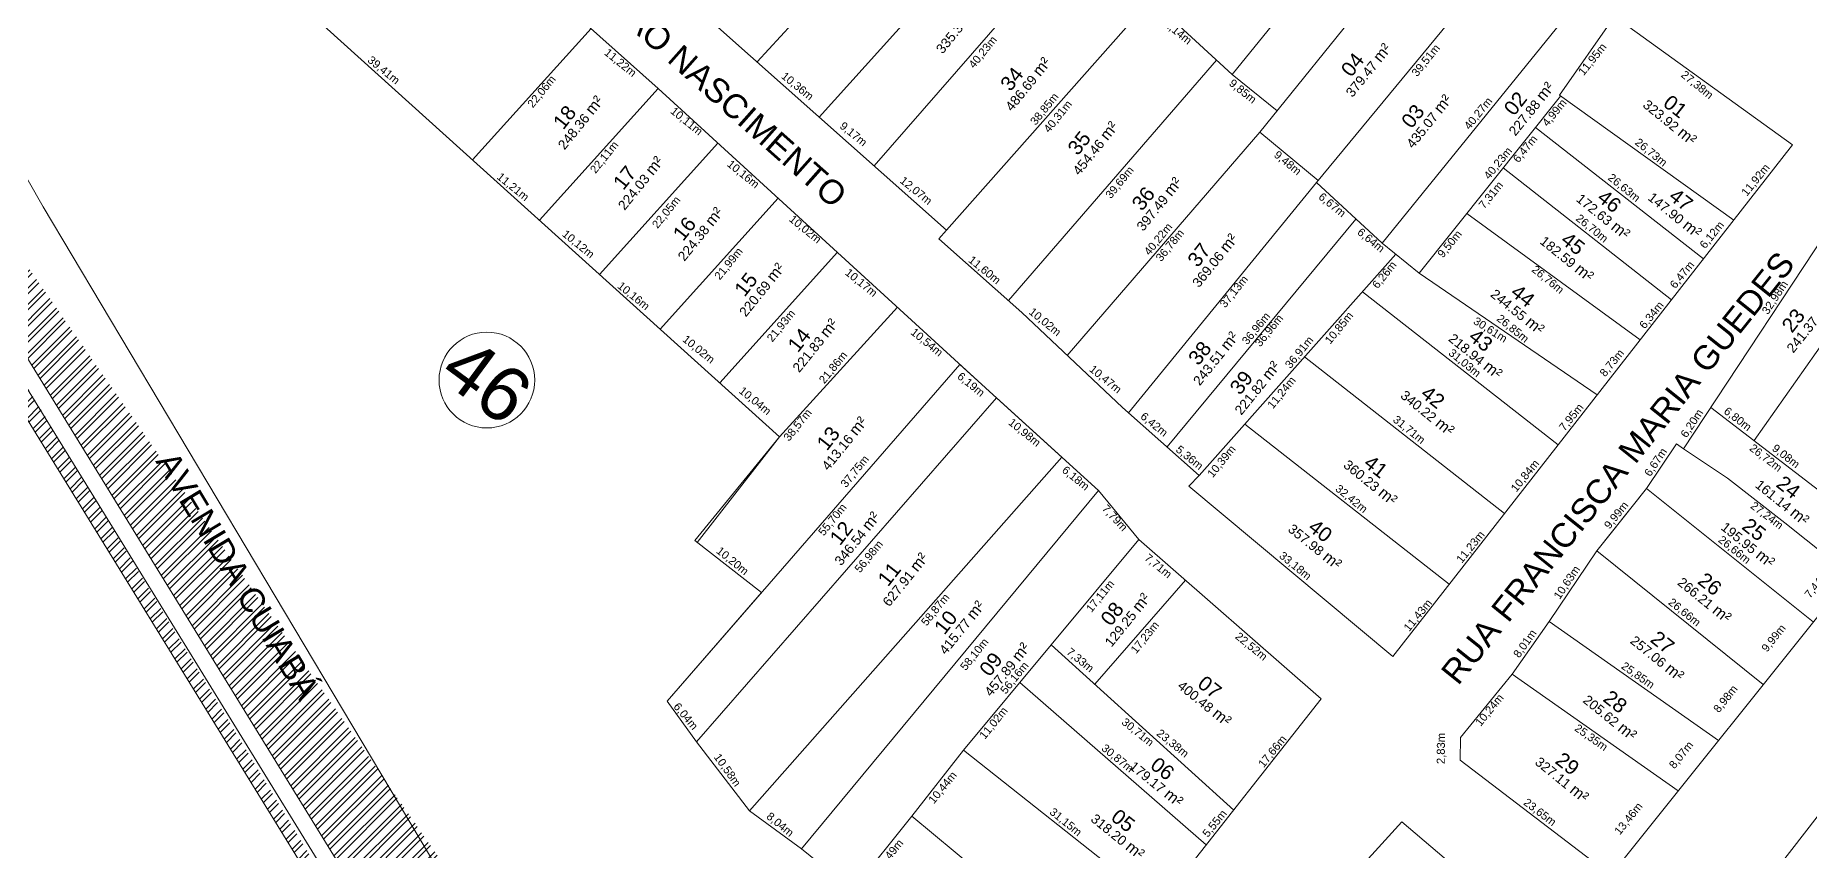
# Model space of a CAD drawing. Header units: metres. Extents: x 3808 to 8215, y 2374 to 6187.
# Drawn here: x 5540 to 5761.7, y 4051.3 to 4153 of the extents above; entities that cross this region are included whole.
import ezdxf

# ---------------------------------------------------------------- set-up
doc = ezdxf.new("R2010")
doc.units = ezdxf.units.M
doc.linetypes.add('CENTER', pattern=[2, 1.25, -0.25, 0.25, -0.25])
for name, color, linetype in [('0 - Cotas', 7, 'Continuous'), ('0 - Linhas Quadras', 7, 'Continuous'), ('0 - Nome Ruas', 7, 'CENTER'), ('0 - Numero de Lotes', 6, 'Continuous'), ('0 - Número de Quadra', 7, 'CENTER'), ('0 - Área Dos Lotes', 1, 'Continuous'), ('Fluxo', 170, 'Continuous')]:
    doc.layers.add(name, color=color, linetype=linetype)
doc.styles.add('Arial', font='arial.ttf')
doc.styles.add('pedro', font='arial.ttf', dxfattribs={"height": 3})

msp = doc.modelspace()

# ---------------------------------------------------------------- hatches: boundary and pattern name
at = {"layer": 'Fluxo', "lineweight": 5}
h = msp.add_hatch(dxfattribs=at)
h.set_pattern_fill('ANSI32', color=256, scale=0.15)
h.set_pattern_definition([(45, (-581.274, 256.0805), (-1.01027881, 1.01027881), []), (45, (-580.6005, 256.0805), (-1.01027881, 1.01027881), [])])
edge = h.paths.add_edge_path()
edge.add_arc((6409.322, 3934.822), 605.94, 215.558436, 220.888153)
edge.add_arc((6409.322, 3934.822), 601.94, 215.558436, 220.888153)
edge.add_line((5951.237, 3538.183), (5954.261, 3540.801))
edge.add_arc((10925.118, 7550.386), 6385.997, 217.3930198, 218.3872368)
edge.add_arc((10925.118, 7550.386), 6389.997, 217.3930198, 218.3872368)
edge.add_arc((8022.058, 5423.597), 2788.956, 216.17081, 218.897105)
edge.add_arc((8022.058, 5423.597), 2792.956, 216.17081, 218.897105)
edge.add_arc((6561.25, 4446.689), 1035.746, 216.369866, 220.234553)
edge.add_arc((6561.25, 4446.689), 1039.746, 216.369866, 220.234553)
edge.add_line((5727.223, 3832.546), (5655.544, 3923.802))
edge.add_line((5724.078, 3830.075), (5652.399, 3921.332))
edge.add_line((5655.674, 3923.617), (5438.849, 4274.969))
edge.add_line((5652.27, 3921.517), (5435.445, 4272.868))

# ---------------------------------------------------------------- linework, layer by layer
at = {"layer": '0 - Cotas', "lineweight": 5}
msp.add_line((5737.293, 4155.388, 0), (5759.542, 4139.351, 0), dxfattribs=at)
at = {"layer": '0 - Linhas Quadras', "linetype": 'Continuous', "lineweight": 5}
for p, q in [((5564.159, 4194.348, 0), (5617.8, 4146.419, 0)), ((5591.848, 4183.728, 0), (5653.851, 4128.735, 0)), ((5630.197, 4149.716, 0), (5654.671, 4176.504, 0)), ((5712.047, 4175.791, 0), (5689.515, 4148.154, 0)), ((5637.951, 4142.838, 0), (5662.535, 4170.146, 0)), ((5717.535, 4171.356, 0), (5692.986, 4140.936, 0)), ((5644.816, 4136.749, 0), (5671.289, 4167.078, 0)), ((5725.242, 4165.128, 0), (5700.092, 4134.649, 0)), ((5632.967, 4102.921, 0), (5565.328, 4163.921, 0)), ((5524.053, 4161.28, 0), (5540.959, 4131.629, 0)), ((5733.635, 4158.345, 0), (5708.256, 4127.079, 0)), ((5653.851, 4128.735, 0), (5679.654, 4157.827, 0)), ((5682.4, 4154.701, 0), (5689.515, 4148.154, 0)), ((5730.424, 4145.555, 0), (5737.293, 4155.388, 0)), ((5609.427, 4153.901, 0), (5594.631, 4137.494, 0)), ((5661.57, 4119.933, 0), (5687.586, 4149.93, 0)), ((5689.515, 4148.154, 0), (5695.145, 4143.611, 0)), ((5617.8, 4146.419, 0), (5602.97, 4129.974, 0)), ((5617.8, 4146.419, 0), (5659.23, 4108.589, 0)), ((5712.907, 4123.362, 0), (5730.564, 4145.454, 0)), ((5752.199, 4129.964, 0), (5730.424, 4145.555, 0)), ((5668.925, 4113.091, 0), (5692.986, 4140.936, 0)), ((5692.986, 4140.936, 0), (5700.3, 4134.901, 0)), ((5727.446, 4141.553, 0), (5748.427, 4125.141, 0)), ((5625.282, 4139.587, 0), (5610.493, 4123.189, 0)), ((5709.601, 4075.508, 0), (5759.542, 4139.351, 0)), ((5723.405, 4136.497, 0), (5744.439, 4120.043, 0)), ((5676.587, 4105.91, 0), (5700.092, 4134.649, 0)), ((5700.092, 4134.649, 0), (5708.256, 4127.079, 0)), ((5767.522, 4134.128, 0), (5745.936, 4101.422, 0)), ((5632.796, 4132.725, 0), (5618.05, 4116.374, 0)), ((5540.959, 4131.629, 0), (5607.622, 4019.886, 0)), ((5681.398, 4101.652, 0), (5704.991, 4130.106, 0)), ((5718.838, 4130.783, 0), (5740.531, 4115.047, 0)), ((5773.892, 4129.64, 0), (5754.743, 4102.457, 0)), ((5653.851, 4128.735, 0), (5652.88, 4127.64, 0)), ((5652.88, 4127.64, 0), (5663.259, 4118.435, 0)), ((5640.209, 4125.957, 0), (5625.504, 4109.652, 0)), ((5709.969, 4125.71, 0), (5685.417, 4098.096, 0)), ((5708.256, 4127.079, 0), (5712.907, 4123.362, 0)), ((5712.907, 4123.362, 0), (5735.149, 4108.168, 0)), ((5705.804, 4121.025, 0), (5730.249, 4101.903, 0)), ((5632.967, 4102.921, 0), (5647.73, 4119.089, 0)), ((5663.259, 4118.435, 0), (5675.844, 4106.568, 0)), ((5655.528, 4111.969, 0), (5618.949, 4069.919, 0)), ((5660.109, 4107.788, 0), (5655.528, 4111.969, 0)), ((5698.585, 4112.906, 0), (5723.568, 4093.363, 0)), ((5660.109, 4107.788, 0), (5622.608, 4064.843, 0)), ((5659.23, 4108.589, 0), (5672.824, 4096.214, 0)), ((5668.244, 4100.383, 0), (5660.109, 4107.788, 0)), ((5675.844, 4106.568, 0), (5685.417, 4098.096, 0)), ((5749.354, 4106.6, 0), (5770.539, 4090.314, 0)), ((5691.107, 4104.495, 0), (5716.647, 4084.516, 0)), ((5622.407, 4089.97, 0), (5632.967, 4102.921, 0)), ((5632.967, 4102.921, 0), (5622.692, 4089.748, 0)), ((5745.032, 4102.026, 0), (5741.325, 4096.475, 0)), ((5745.936, 4101.422, 0), (5745.032, 4102.026, 0)), ((5745.936, 4101.422, 0), (5751.43, 4097.753, 0)), ((5668.244, 4100.383, 0), (5629.232, 4056.223, 0)), ((5672.824, 4096.214, 0), (5668.244, 4100.383, 0)), ((5685.417, 4098.096, 0), (5684.126, 4096.775, 0)), ((5684.126, 4096.775, 0), (5709.601, 4075.508, 0)), ((5741.325, 4096.475, 0), (5735.086, 4088.679, 0)), ((5741.325, 4096.475, 0), (5736.752, 4090.76, 0)), ((5741.325, 4096.475, 0), (5762.139, 4079.818, 0)), ((5751.43, 4097.753, 0), (5758.605, 4092.179, 0)), ((5672.824, 4096.214, 0), (5635.738, 4051.486, 0)), ((5672.824, 4096.214, 0), (5677.879, 4090.084, 0)), ((5677.879, 4090.084, 0), (5672.824, 4096.214, 0)), ((5758.605, 4092.179, 0), (5766.789, 4085.629, 0)), ((5630.738, 4083.472, 0), (5622.407, 4089.97, 0)), ((5655.946, 4063.809, 0), (5677.879, 4090.084, 0)), ((5677.879, 4090.084, 0), (5700.669, 4070.198, 0)), ((5736.752, 4090.76, 0), (5735.086, 4088.679, 0)), ((5771.452, 4091.454, 0), (5736.837, 4048.204, 0)), ((5735.086, 4088.679, 0), (5729.133, 4079.869, 0)), ((5735.086, 4088.679, 0), (5755.899, 4072.021, 0)), ((5630.738, 4083.472, 0), (5618.949, 4069.919, 0)), ((5672.359, 4072.024, 0), (5683.692, 4085.012, 0)), ((5783.347, 4082.228, 0), (5749.778, 4038.964, 0)), ((5729.133, 4079.869, 0), (5724.528, 4073.312, 0)), ((5729.133, 4079.869, 0), (5750.29, 4065.013, 0)), ((5666.912, 4076.946, 0), (5689.727, 4056.33, 0)), ((5663.007, 4072.267, 0), (5686.292, 4051.976, 0)), ((5724.528, 4073.312, 0), (5718.061, 4065.375, 0)), ((5724.528, 4073.312, 0), (5745.249, 4058.714, 0)), ((5618.949, 4069.919, 0), (5622.608, 4064.843, 0)), ((5700.669, 4070.198, 0), (5680.613, 4044.777, 0)), ((5718.061, 4065.375, 0), (5718.03, 4062.549, 0)), ((5622.608, 4064.843, 0), (5629.232, 4056.223, 0)), ((5649.521, 4055.572, 0), (5655.946, 4063.809, 0)), ((5655.946, 4063.809, 0), (5680.404, 4044.512, 0)), ((5718.03, 4062.549, 0), (5736.837, 4048.204, 0)), ((5629.022, 4030.059, 0), (5649.521, 4055.572, 0)), ((5629.232, 4056.223, 0), (5635.738, 4051.486, 0)), ((5649.521, 4055.572, 0), (5673.5, 4035.691, 0)), ((5710.749, 4054.874, 0), (5693.717, 4036.194, 0)), ((5727.286, 4040.824, 0), (5710.749, 4054.874, 0)), ((5635.738, 4051.486, 0), (5642.119, 4046.36, 0))]:
    msp.add_line(p, q, dxfattribs=at)
at = {"layer": '0 - Número de Quadra', "linetype": 'ByBlock', "lineweight": 5}
msp.add_circle((5596.414, 4110.007, 0), 5.979, dxfattribs=at)
at = {"layer": 'Fluxo', "lineweight": 5}
for p, q in [((5653.972, 3922.567), (5437.147, 4273.919, 271.364)), ((5655.674, 3923.617), (5438.849, 4274.969, 271.364)), ((5652.27, 3921.517), (5435.445, 4272.868, 271.364))]:
    msp.add_line(p, q, dxfattribs=at)

# ---------------------------------------------------------------- texts
at = {"layer": '0 - Cotas', "lineweight": 5, "style": 'Arial'}
for s, rotation, p in [('11,14m', 320.93117, (5680.375, 4154.765, 0)), ('40,23m', 50.93117, (5657.283, 4148.832, 0)), ('39,51m', 50.93117, (5712.637, 4147.802, 0)), ('11,95m', 50.93117, (5733.451, 4147.941, 0)), ('39,41m', 320.93117, (5581.416, 4149.788, 0)), ('11,22m', 320.93117, (5610.989, 4150.72, 0)), ('22,06m', 50.93117, (5602.156, 4143.914, 0)), ('10,36m', 320.93117, (5633.108, 4147.792, 0)), ('9,85m', 320.93117, (5689.056, 4146.903, 0)), ('27,38m', 320.93117, (5745.526, 4147.954, 0)), ('38,85m', 50.93117, (5664.984, 4141.737, 0)), ('40,27m', 50.93117, (5719.189, 4141.183, 0)), ('10,11m', 320.93117, (5619.261, 4143.422, 0)), ('40,31m', 50.93117, (5666.66, 4140.798, 0)), ('4,99m', 50.93117, (5728.948, 4141.57, 0)), ('9,17m', 320.93117, (5640.408, 4141.56, 0)), ('22,11m', 50.93117, (5609.986, 4135.712, 0)), ('9,48m', 320.93117, (5694.665, 4137.961, 0)), ('40,23m', 50.93117, (5721.649, 4134.968, 0)), ('6,47m', 50.93117, (5725.302, 4137.056, 0)), ('26,73m', 320.93117, (5739.774, 4139.523, 0)), ('10,16m', 320.93117, (5626.335, 4136.805, 0)), ('39,69m', 50.93117, (5674.379, 4132.567, 0)), ('11,92m', 50.93117, (5753.84, 4132.88, 0)), ('11,21m', 320.93117, (5597.567, 4135.219, 0)), ('12,07m', 320.93117, (5647.926, 4134.742, 0)), ('7,31m', 50.93117, (5721.02, 4131.293, 0)), ('26,63m', 320.93117, (5736.399, 4135.11, 0)), ('22,05m', 50.93117, (5617.73, 4128.843, 0)), ('6,67m', 320.93117, (5700.225, 4132.715, 0)), ('10,02m', 320.93117, (5634.085, 4129.934, 0)), ('26,70m', 320.93117, (5732.384, 4130.033, 0)), ('6,12m', 50.93117, (5748.625, 4126.326, 0)), ('10,12m', 320.93117, (5605.734, 4128.076, 0)), ('40,22m', 50.93117, (5679.199, 4125.485, 0)), ('36,78m', 50.93117, (5680.664, 4124.709, 0)), ('6,64m', 320.93117, (5705.073, 4128.305, 0)), ('9,50m', 50.93117, (5715.862, 4125.186, 0)), ('21,99m', 50.93117, (5625.519, 4122.424, 0)), ('11,60m', 320.93117, (5656.489, 4124.836, 0)), ('10,17m', 320.93117, (5641.082, 4123.256, 0)), ('37,13m', 50.93117, (5688.661, 4118.942, 0)), ('6,26m', 50.93117, (5707.704, 4121.331, 0)), ('26,76m', 320.93117, (5726.869, 4123.645, 0)), ('6,47m', 50.93117, (5744.903, 4121.343, 0)), ('10,16m', 320.93117, (5612.633, 4121.602, 0)), ('32,98m', 56.57544, (5756.471, 4118.11, 0)), ('21,93m', 50.93117, (5632.076, 4114.677, 0)), ('10,02m', 320.93117, (5664.043, 4118.357, 0)), ('6,34m', 50.93117, (5741.086, 4116.312, 0)), ('10,54m', 320.93117, (5649.275, 4115.816, 0)), ('36,96m', 50.93117, (5691.426, 4114.335, 0)), ('36,96m', 50.93117, (5693.048, 4114.078, 0)), ('10,85m', 50.93117, (5701.79, 4114.414, 0)), ('30,61m', 327.81751, (5719.568, 4117.107, 0)), ('26,85m', 320.93117, (5722.49, 4117.528, 0)), ('10,02m', 320.93117, (5620.767, 4114.935, 0)), ('36,91m', 50.93117, (5696.816, 4111.361, 0)), ('21,86m', 50.93117, (5638.585, 4109.467, 0)), ('31,03m', 320.93117, (5716.481, 4113.233, 0)), ('8,73m', 50.93117, (5736.131, 4110.332, 0)), ('6,19m', 320.93117, (5655.098, 4110.299, 0)), ('10,47m', 320.93117, (5671.597, 4111.206, 0)), ('11,24m', 50.93117, (5694.619, 4106.326, 0)), ('10,04m', 320.93117, (5627.817, 4108.499, 0)), ('38,57m', 50.93117, (5634.15, 4102.287, 0)), ('6,42m', 320.93117, (5677.981, 4105.31, 0)), ('31,71m', 320.93117, (5709.532, 4104.903, 0)), ('7,95m', 50.93117, (5731.059, 4103.558, 0)), ('6,20m', 56.57544, (5746.311, 4102.716, 0)), ('6,80m', 322.44907, (5750.871, 4105.938, 0)), ('10,98m', 320.93117, (5661.484, 4104.548, 0)), ('5,36m', 320.93117, (5682.397, 4101.171, 0)), ('10,39m', 50.93117, (5687.107, 4097.744, 0)), ('6,67m', 56.26646, (5741.778, 4097.874, 0)), ('26,72m', 322.44907, (5754.077, 4101.333, 0)), ('9,08m', 322.44907, (5756.898, 4101.305, 0)), ('37,75m', 50.93117, (5641.291, 4096.49, 0)), ('6,18m', 320.93117, (5668.18, 4098.601, 0)), ('10,84m', 50.93117, (5725.034, 4095.948, 0)), ('32,42m', 320.93117, (5702.332, 4096.275, 0)), ('55,70m', 50.93117, (5638.501, 4090.47, 0)), ('7,79m', 312.92111, (5673.196, 4093.887, 0)), ('9,99m', 51.32833, (5736.69, 4091.324, 0)), ('27,24m', 322.99746, (5754.204, 4094.116, 0)), ('56,98m', 50.93117, (5643.039, 4085.871, 0)), ('11,23m', 50.93117, (5718.224, 4087.063, 0)), ('26,66m', 321.32833, (5750.182, 4089.899, 0)), ('10,20m', 320.93117, (5624.992, 4088.519, 0)), ('7,71m', 320.93117, (5678.487, 4087.645, 0)), ('33,18m', 320.93117, (5695.319, 4087.911, 0)), ('10,63m', 55.95173, (5730.456, 4082.542, 0)), ('7,44m', 51.32833, (5761.743, 4082.693, 0)), ('58,87m', 50.93117, (5651.351, 4079.231, 0)), ('17,11m', 50.93117, (5671.956, 4080.921, 0)), ('11,43m', 50.93117, (5711.647, 4078.53, 0)), ('26,66m', 321.32833, (5743.942, 4082.103, 0)), ('17,23m', 50.93117, (5677.537, 4075.768, 0)), ('8,01m', 54.92275, (5725.397, 4075.245, 0)), ('9,99m', 51.32833, (5756.357, 4075.977, 0)), ('58,10m', 50.93117, (5656.235, 4073.659, 0)), ('7,33m', 320.93117, (5668.739, 4075.904, 0)), ('22,52m', 320.93117, (5689.821, 4077.846, 0)), ('56,16m', 50.93117, (5661.238, 4070.723, 0)), ('25,85m', 324.92275, (5738.054, 4074.093, 0)), ('10,24m', 50.82906, (5720.587, 4066.707, 0)), ('8,98m', 51.32833, (5750.342, 4068.396, 0)), ('6,04m', 309.63107, (5619.654, 4069.219, 0)), ('11,02m', 50.93117, (5658.63, 4065.081, 0)), ('30,71m', 320.93117, (5675.629, 4067.146, 0)), ('23,38m', 320.93117, (5679.998, 4065.745, 0)), ('17,66m', 50.93117, (5693.47, 4061.547, 0)), ('2,83m', 89.35614, (5716.088, 4062.067, 0)), ('25,35m', 324.83522, (5732.215, 4066.333, 0)), ('10,58m', 305.68911, (5624.716, 4062.936, 0)), ('30,87m', 320.93117, (5673.105, 4063.891, 0)), ('8,07m', 51.32833, (5744.799, 4061.397, 0)), ('10,44m', 50.93117, (5652.266, 4057.029, 0)), ('31,15m', 320.93117, (5666.63, 4055.929, 0)), ('23,65m', 322.66632, (5725.843, 4057.092, 0)), ('13,46m', 51.32833, (5737.974, 4053.138, 0)), ('8,04m', 320.93117, (5631.243, 4055.378, 0)), ('5,55m', 50.93117, (5686.494, 4052.844, 0)), ('11,49m', 50.93117, (5645.586, 4048.564, 0))]:
    msp.add_text(s, height=1, rotation=rotation, dxfattribs=at).set_placement(p)
at = {"layer": '0 - Nome Ruas', "linetype": 'Continuous', "lineweight": 5, "style": 'pedro'}
for s, rotation, p in [('RUA JOÃO NASCIMENTO', 318.40634, (5601.907, 4164.845, 0)), ('RUA FRANCISCA MARIA GUEDES', 51.28455, (5717.763, 4071.766, 0)), ('AVENIDA CUIABÁ', 300.99525, (5554.957, 4099.885, 0))]:
    msp.add_text(s, height=3, rotation=rotation, dxfattribs=at).set_placement(p)
at = {"layer": '0 - Numero de Lotes', "lineweight": 5, "style": 'Arial'}
for s, rotation, p in [('04', 51.92725, (5704.412, 4147.714, -540.279)), ('34', 51.92725, (5661.84, 4145.928, -540.279)), ('02', 51.92725, (5724.76, 4142.87, -540.279)), ('01', 321.92725, (5743.237, 4144.323, -540.279)), ('18', 51.92725, (5605.958, 4141.148, -540.279)), ('03', 51.92725, (5711.949, 4141.287, -540.279)), ('35', 51.92725, (5670.257, 4137.927, -540.279)), ('17', 51.92725, (5613.469, 4133.601, -540.279)), ('36', 51.92725, (5678.27, 4130.997, -540.279)), ('46', 321.92725, (5735.003, 4132.504, -540.279)), ('47', 321.92725, (5743.956, 4132.674, -540.279)), ('16', 51.92725, (5620.934, 4127.236, -540.279)), ('45', 321.92725, (5730.459, 4127.219, -540.279)), ('37', 51.92725, (5685.236, 4123.959, -540.279)), ('15', 51.92725, (5628.609, 4120.283, -540.279)), ('44', 321.92725, (5724.191, 4120.691, -540.279)), ('23', 51.92725, (5759.484, 4115.782, -540.279)), ('14', 51.92725, (5635.275, 4113.332, -540.279)), ('38', 51.92725, (5685.324, 4111.703, -540.279)), ('43', 321.92725, (5718.939, 4115.148, -540.279)), ('39', 51.92725, (5690.517, 4108.025, -540.279)), ('42', 321.92725, (5712.954, 4108.04, -540.279)), ('13', 51.92725, (5638.902, 4101.072, -540.279)), ('41', 321.92725, (5705.826, 4099.368, -540.279)), ('24', 321.92725, (5757.37, 4096.796, -540.279)), ('12', 51.92725, (5640.53, 4089.239, -540.279)), ('40', 321.92725, (5698.895, 4091.356, -540.279)), ('25', 321.92725, (5753.085, 4091.517, -540.279)), ('11', 51.92725, (5646.533, 4084.115, -540.279)), ('26', 321.92725, (5747.555, 4084.709, -540.279)), ('10', 51.92725, (5653.58, 4078.093, -540.279)), ('08', 51.92725, (5674.373, 4079.167, -540.279)), ('27', 321.92725, (5741.645, 4077.428, -540.279)), ('09', 51.92725, (5659.228, 4072.867, -540.279)), ('07', 321.92725, (5685.064, 4071.825, -540.279)), ('28', 321.92725, (5735.74, 4070.023, -540.279)), ('29', 321.92725, (5729.76, 4062.276, -540.279)), ('06', 321.92725, (5679.164, 4061.661, -540.279)), ('05', 321.92725, (5674.252, 4055.179, -540.279))]:
    msp.add_text(s, height=1.8197, rotation=rotation, dxfattribs=at).set_placement(p)
at = {"layer": '0 - Número de Quadra', "linetype": 'Continuous', "lineweight": 5, "style": 'pedro'}
msp.add_text('46', height=6.7786, rotation=323.54411, dxfattribs=at).set_placement((5590.184, 4110.335, 0))
at = {"layer": '0 - Área Dos Lotes', "lineweight": 5, "style": 'Arial'}
for s, height, rotation, p in [('335.35 ', 1.2, 50.93117, (5653.359, 4150.646, 0)), ('m²', 1.4, 50.93117, (5708.082, 4149.558, 0)), ('m²', 1.4, 50.93117, (5665.541, 4147.811, 0)), ('379.47 ', 1.2, 50.93117, (5704.557, 4145.216, 0)), ('486.69 ', 1.2, 50.93117, (5662.016, 4143.469, 0)), ('m²', 1.4, 50.93117, (5728.444, 4144.732, 0)), ('m²', 1.4, 50.93117, (5609.641, 4143.009, 0)), ('m²', 1.4, 50.93117, (5715.651, 4143.169, 0)), ('248.36 ', 1.2, 50.93117, (5606.116, 4138.666, 0)), ('435.07 ', 1.2, 50.93117, (5712.126, 4138.827, 0)), ('227.88 ', 1.2, 50.93117, (5724.919, 4140.389, 0)), ('323.92 ', 1.2, 320.93117, (5740.739, 4144.178, 0)), ('m²', 1.4, 50.93117, (5673.958, 4139.81, 0)), ('m²', 1.4, 320.93117, (5745.081, 4140.653, 0)), ('454.46 ', 1.2, 50.93117, (5670.433, 4135.468, 0)), ('m²', 1.4, 50.93117, (5617.153, 4135.462, 0)), ('224.03 ', 1.2, 50.93117, (5613.627, 4131.119, 0)), ('m²', 1.4, 50.93117, (5681.94, 4132.842, 0)), ('397.49 ', 1.2, 50.93117, (5678.415, 4128.499, 0)), ('172.63 ', 1.2, 320.93117, (5732.419, 4132.43, 0)), ('147.90 ', 1.2, 320.93117, (5741.372, 4132.6, 0)), ('m²', 1.4, 50.93117, (5624.618, 4129.097, 0)), ('m²', 1.4, 320.93117, (5736.761, 4128.905, 0)), ('m²', 1.4, 320.93117, (5745.714, 4129.075, 0)), ('224.38 ', 1.2, 50.93117, (5621.093, 4124.754, 0)), ('m²', 1.4, 50.93117, (5688.906, 4125.803, 0)), ('182.59 ', 1.2, 320.93117, (5727.874, 4127.145, 0)), ('369.06 ', 1.2, 50.93117, (5685.381, 4121.461, 0)), ('m²', 1.4, 50.93117, (5632.293, 4122.144, 0)), ('m²', 1.4, 320.93117, (5732.217, 4123.619, 0)), ('220.69 ', 1.2, 50.93117, (5628.767, 4117.801, 0)), ('244.55 ', 1.2, 320.93117, (5721.71, 4120.533, 0)), ('m²', 1.4, 50.93117, (5638.959, 4115.194, 0)), ('m²', 1.4, 320.93117, (5726.052, 4117.008, 0)), ('241.37 ', 1.2, 50.93117, (5759.643, 4113.3, 0)), ('221.83 ', 1.2, 50.93117, (5635.434, 4110.851, 0)), ('m²', 1.4, 50.93117, (5689.008, 4113.564, 0)), ('218.94 ', 1.2, 320.93117, (5716.458, 4114.99, 0)), ('243.51 ', 1.2, 50.93117, (5685.483, 4109.222, 0)), ('m²', 1.4, 50.93117, (5694.201, 4109.886, 0)), ('m²', 1.4, 320.93117, (5720.8, 4111.465, 0)), ('221.82 ', 1.2, 50.93117, (5690.676, 4105.544, 0)), ('340.22 ', 1.2, 320.93117, (5710.456, 4107.895, 0)), ('m²', 1.4, 50.93117, (5642.603, 4102.955, 0)), ('413.16 ', 1.2, 50.93117, (5639.078, 4098.613, 0)), ('m²', 1.4, 320.93117, (5714.799, 4104.37, 0)), ('360.23 ', 1.2, 320.93117, (5703.328, 4099.223, 0)), ('m²', 1.4, 320.93117, (5707.671, 4095.698, 0)), ('161.14 ', 1.2, 320.93117, (5754.786, 4096.722, 0)), ('m²', 1.4, 50.93117, (5644.2, 4091.084, 0)), ('357.98 ', 1.2, 320.93117, (5696.398, 4091.21, 0)), ('195.95 ', 1.2, 320.93117, (5750.5, 4091.443, 0)), ('m²', 1.4, 320.93117, (5759.128, 4093.197, 0)), ('346.54 ', 1.2, 50.93117, (5640.675, 4086.742, 0)), ('m²', 1.4, 50.93117, (5650.208, 4085.966, 0)), ('m²', 1.4, 320.93117, (5700.74, 4087.685, 0)), ('m²', 1.4, 320.93117, (5754.843, 4087.918, 0)), ('627.91 ', 1.2, 50.93117, (5646.683, 4081.623, 0)), ('266.21 ', 1.2, 320.93117, (5745.074, 4084.551, 0)), ('m²', 1.4, 50.93117, (5677.973, 4080.925, 0)), ('m²', 1.4, 50.93117, (5657.281, 4079.976, 0)), ('129.25 ', 1.2, 50.93117, (5674.448, 4076.583, 0)), ('m²', 1.4, 320.93117, (5749.417, 4081.026, 0)), ('415.77 ', 1.2, 50.93117, (5653.756, 4075.633, 0)), ('m²', 1.4, 50.93117, (5662.93, 4074.75, 0)), ('257.06 ', 1.2, 320.93117, (5739.163, 4077.269, 0)), ('457.89 ', 1.2, 50.93117, (5659.405, 4070.407, 0)), ('m²', 1.4, 320.93117, (5743.506, 4073.744, 0)), ('400.48 ', 1.2, 320.93117, (5682.605, 4071.649, 0)), ('205.62 ', 1.2, 320.93117, (5733.259, 4069.864, 0)), ('m²', 1.4, 320.93117, (5686.947, 4068.124, 0)), ('m²', 1.4, 320.93117, (5737.601, 4066.339, 0)), ('179.17 ', 1.2, 320.93117, (5676.579, 4061.586, 0)), ('327.11 ', 1.2, 320.93117, (5727.263, 4062.131, 0)), ('m²', 1.4, 320.93117, (5680.922, 4058.061, 0)), ('m²', 1.4, 320.93117, (5731.605, 4058.606, 0)), ('318.20 ', 1.2, 320.93117, (5671.754, 4055.034, 0)), ('m²', 1.4, 320.93117, (5676.097, 4051.509, 0))]:
    msp.add_text(s, height=height, rotation=rotation, dxfattribs=at).set_placement(p)

doc.saveas('drawing.dxf')
